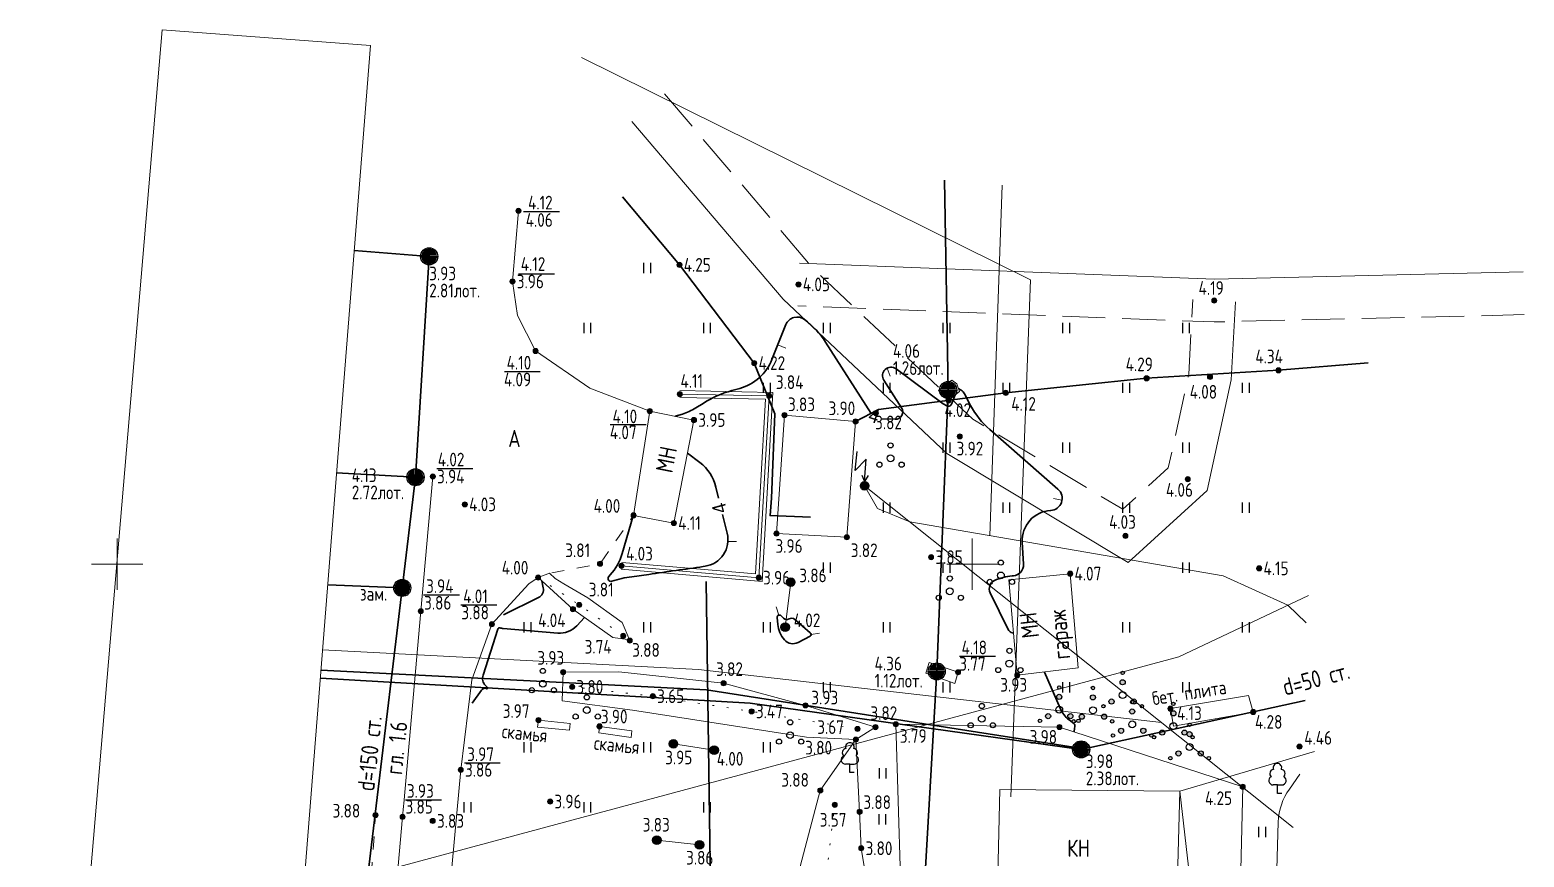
# Model space of a CAD drawing. Header units: metres. Extents: x 24337 to 25822, y 26642 to 34102.
# Drawn here: x 24533.5 to 24620.9, y 33332.9 to 33381.2 of the extents above; entities that cross this region are included whole.
import ezdxf

# ---------------------------------------------------------------- set-up
doc = ezdxf.new("R2010")
doc.units = ezdxf.units.M
for name, pattern in [('g5_01_5x1_5', [3, 1.5, -1.5]), ('g5_05x2', [7, 5, -2]), ('g5_366', [1.7, 0.2, -1.5])]:
    doc.linetypes.add(name, pattern=pattern)
for name, color, linetype in [('02_Сетка', 7, 'Continuous'), ('03_Здания и строения', 7, 'Continuous'), ('06_Инженерно-технические сооружения', 7, 'Continuous'), ('07_Объекты электропередачи', 7, 'Continuous'), ('10_Границы покрытий и угодий', 7, 'Continuous'), ('12_Рельеф', 7, 'Continuous'), ('13_Растительность', 7, 'Continuous'), ('14_Ограждения', 7, 'Continuous'), ('19_Горизонтали', 7, 'Continuous'), ('30_Канализация', 7, 'Continuous'), ('31_Водопровод', 7, 'Continuous'), ('32_Теплосеть', 7, 'Continuous'), ('33_Газопровод', 7, 'Continuous'), ('35_Телефон', 7, 'Continuous'), ('37_Кабель низкого напряжения', 7, 'Continuous'), ('38_Кабели высокого напряжения', 7, 'Continuous'), ('44_Крышки колодцев', 7, 'Continuous'), ('45_Номера колодцев', 7, 'Continuous'), ('61_Отметки высоты поверхности', 7, 'Continuous')]:
    doc.layers.add(name, color=color, linetype=linetype)
doc.styles.add('LIKE11', font='bm431.shx')
doc.styles.add('LIKE36', font='pragmai.shx')
doc.styles.add('Line_GUGK', font='', dxfattribs={"height": 1})
doc.styles.get("Standard").update_dxf_attribs({"font": 'GOST_0.TTF', "height": 2})
doc.styles.get('Line_GUGK').set_extended_font_data('Bm431', italic=True)
doc.linetypes.add('g5_084a', pattern='A,0.001,[18,GUGK_2005.shx,S=5,R=180.000005,X=0,Y=0],1,[18,GUGK_2005.shx,S=12,R=180.000005,X=0,Y=0],1', length=2.001)
doc.linetypes.add('g5_119_1', pattern='A,8,-2,[31,GUGK_2005.shx,S=0.2,R=0,X=0,Y=0],0.7,[31,GUGK_2005.shx,S=0.16,R=0,X=0,Y=0],6.6,[31,GUGK_2005.shx,S=0.16,R=180.000005,X=0,Y=0],0.7,[31,GUGK_2005.shx,S=0.2,R=180.000005,X=0,Y=0],-2', length=20)
doc.linetypes.add('g5_119_3', pattern='A,8,-2,[31,GUGK_2005.shx,S=0.2,R=0,X=0,Y=0],8,[31,GUGK_2005.shx,S=0.2,R=180.000005,X=0,Y=0],-2', length=20)
doc.linetypes.add('g5_121_g', pattern='A,8,-0.6,["Г",Line_GUGK,S=2,R=0,X=0,Y=-1],-2.3,24', length=34.9)
doc.linetypes.add('g5_122_g', pattern='A,2,-2,3,-0.6,["Г",Line_GUGK,S=2,R=0,X=0,Y=-1],-2.8,3,-2,8,-2,8,-2,6', length=41.4)
doc.linetypes.add('g5_122_k', pattern='A,2,-2,3,-0.6,["К",Line_GUGK,S=2,R=0,X=0,Y=-1],-3,3,-2,8,-2,8,-2,6', length=41.6)
doc.linetypes.add('g5_122_t', pattern='A,2,-2,3,-0.6,["Т",Line_GUGK,S=2,R=0,X=0,Y=-1],-2.8,3,-2,8,-2,8,-2,6', length=41.4)
doc.linetypes.add('g5_122_v', pattern='A,2,-2,3,-0.6,["В",Line_GUGK,S=2,R=0,X=0,Y=-1],-2.8,3,-2,8,-2,8,-2,6', length=41.4)
doc.linetypes.add('g5_133_t', pattern='A,4,[27,GUGK_2005.shx,S=0.8,R=0,X=0,Y=0],4,-2', length=10)
doc.linetypes.add('g5_472', pattern='A,0,-8,[25,GUGK_2005.shx,S=0.8,R=0,X=0,Y=-0.4],0', length=8)
doc.linetypes.add('g5_476_3', pattern='A,2.5,[30,GUGK_2005.shx,S=2,R=0,X=0,Y=0],5,[30,GUGK_2005.shx,S=2,R=180.000005,X=0,Y=0],2.5', length=10)

# ---------------------------------------------------------------- blocks, each defined once
blk = doc.blocks.new('g5_329_6')
at = {"color": 0, "linetype": 'ByBlock', "lineweight": 15}
blk.add_line((0, 0), (1, 0), dxfattribs=at)
blk = doc.blocks.new('g5_401')
at = {"color": 0, "flags": 128}
for points in [[(-0.4, 0), (-0.4, 1.2)], [(0.4, 0), (0.4, 1.2)]]:
    blk.add_lwpolyline(points, dxfattribs=at)
blk = doc.blocks.new('g5_330')
at = {"linetype": 'ByBlock'}
blk.add_hatch(color=0, dxfattribs=at).paths.add_polyline_path([(-0.3, 0, 1), (0.3, 0, 1)])
at = {"color": 0, "linetype": 'ByBlock', "lineweight": -2}
blk.add_circle((0, 0), 0.3, dxfattribs=at)
at = {"color": 0, "linetype": 'ByBlock', "lineweight": 15, "flags": 12}
for tag, p in [('number', (-7.62, -0.8)), ('z', (0.5, -0.8))]:
    blk.add_attdef(tag, p, '', height=1.6, dxfattribs=at)
blk = doc.blocks.new('g5_311_2')
h = blk.add_hatch(color=0)
edge = h.paths.add_edge_path()
edge.add_arc((0, 0), 0.5, 0, 360)
at = {"color": 0}
blk.add_circle((0, 0), 0.5, dxfattribs=at)
at = {"style": 'LIKE11', "flags": 8}
for tag, p in [('Номер', (0, 1.7)), ('Отметка кольца люка', (0, -2.8)), ('Отметка земли (возле него)', (0, -4.8)), ('Верх прокладки', (0, -6.8)), ('Низ прокладки', (0, -8.8))]:
    blk.add_attdef(tag, p, '', height=1.6, dxfattribs=at)
blk = doc.blocks.new('g5_117kb')
h = blk.add_hatch(color=255)
h.paths.add_polyline_path([(0.07, 0.07), (0.92, 0.07, 0.367426), (0.07, 0.92)])
h.paths.add_polyline_path([(-0.08, 0.92, 0.367426), (-0.92, 0.07), (-0.08, 0.07)])
h.paths.add_polyline_path([(-0.08, -0.08), (-0.92, -0.08, 0.367426), (-0.08, -0.92)])
h.paths.add_polyline_path([(0.07, -0.92, 0.367426), (0.92, -0.08), (0.07, -0.08)])
at = {"color": 0, "flags": 128}
for points in [[(-1, 0), (1, 0)], [(0, 1), (0, -1)]]:
    blk.add_lwpolyline(points, dxfattribs=at)
at = {"color": 0}
blk.add_circle((0, 0), 1, dxfattribs=at)
at = {"style": 'LIKE11', "flags": 8}
for tag, p in [('Номер', (0, 1.7)), ('Отметка кольца люка', (0, -2.8)), ('Отметка земли (возле него)', (0, -4.8)), ('Верх прокладки', (0, -6.8)), ('Низ прокладки', (0, -8.8))]:
    blk.add_attdef(tag, p, '', height=1.6, dxfattribs=at)
blk = doc.blocks.new('g5_388_1')
at = {"color": 0, "flags": 128}
blk.add_lwpolyline([(0, 0.99), (0.51, 0.99, 0.798042), (0.73, 1.95, 0.636328), (0.46, 2.81, 0.533064), (0, 3.5, 0.533064), (-0.46, 2.81, 0.636328), (-0.73, 1.95, 0.798042), (-0.51, 0.99)], format="xyb", dxfattribs=at)
for points in [[(0, 0.99), (-0.51, 0.99)], [(0.5, 0), (0, 0), (0, 0.99)]]:
    blk.add_lwpolyline(points, dxfattribs=at)
at = {"style": 'LIKE11', "flags": 8}
for tag, p in [('Описание', (-14.19, 0.84)), ('Метрические данные', (1.49, 0.46))]:
    blk.add_attdef(tag, p, '', height=2, dxfattribs=at)
blk = doc.blocks.new('g5_394')
at = {"color": 0}
for centre, radius in [((0, 1.5), 0.3), ((0, 0), 0.4), ((-1.3, -0.75), 0.3), ((1.3, -0.75), 0.3)]:
    blk.add_circle(centre, radius, dxfattribs=at)
blk = doc.blocks.new('g5_109b')
h = blk.add_hatch(color=0)
edge = h.paths.add_edge_path()
edge.add_arc((0, 0), 0.5, 0, 360)
at = {"color": 0, "flags": 128}
for points in [[(0, 0.5), (0.16, 3.13), (-1.1, 1.78), (-0.86, 4.01)], [(-0.33, 1.25), (0, 0.5)], [(0.42, 1.21), (0, 0.5)]]:
    blk.add_lwpolyline(points, dxfattribs=at)
at = {"color": 0}
blk.add_circle((0, 0), 0.5, dxfattribs=at)
blk = doc.blocks.new('g5_118')
h = blk.add_hatch(color=255)
edge = h.paths.add_edge_path()
edge.add_arc((0, 0), 0.925, 0, 360)
at = {"color": 0}
blk.add_circle((0, 0), 1, dxfattribs=at)
at = {"style": 'LIKE11', "flags": 8}
for tag, p, height in [('Номер', (0, 1.7), 1.6), ('Текст', (1.17, -0.66), 2), ('Отметка кольца люка', (0, -2.8), 1.6), ('Отметка земли (возле него)', (0, -4.8), 1.6), ('Верх прокладки', (0, -6.8), 1.6), ('Низ прокладки', (0, -8.8), 1.6)]:
    blk.add_attdef(tag, p, '', height=height, dxfattribs=at)
blk = doc.blocks.new('g5_117t')
h = blk.add_hatch(color=255)
h.paths.add_polyline_path([(-0.08, -0.08), (-0.92, -0.08, 0.367426), (-0.08, -0.92)])
h.paths.add_polyline_path([(0.07, -0.92, 0.367426), (0.92, -0.08), (0.07, -0.08)])
h.paths.add_polyline_path([(0.92, 0.07, 0.921954), (-0.92, 0.07)])
at = {"color": 0, "flags": 128}
for points in [[(-1, 0), (1, 0)], [(0, -1), (0, 0)]]:
    blk.add_lwpolyline(points, dxfattribs=at)
at = {"color": 0}
blk.add_circle((0, 0), 1, dxfattribs=at)
at = {"style": 'LIKE11', "flags": 8}
for tag, p in [('Номер', (0, 1.7)), ('Отметка кольца люка', (0, -2.8)), ('Отметка земли (возле него)', (0, -4.8)), ('Верх прокладки', (0, -6.8)), ('Низ прокладки', (0, -8.8))]:
    blk.add_attdef(tag, p, '', height=1.6, dxfattribs=at)
blk = doc.blocks.new('g5_395_2')
h = blk.add_hatch(color=0)
h.paths.add_polyline_path([(-1.6, -0.75, 1), (-1, -0.75, 1)])
h.paths.add_polyline_path([(-2.05, -1.3, 1), (-2.45, -1.3, 1)])
h.paths.add_polyline_path([(1.6, -0.75, 1), (1, -0.75, 1)])
h.paths.add_polyline_path([(2.05, -1.3, 1), (2.45, -1.3, 1)])
h.paths.add_polyline_path([(0.3, 1.5, 1), (-0.3, 1.5, 1)])
h.paths.add_polyline_path([(0.2, 2.6, 1), (-0.2, 2.6, 1)])
at = {"color": 0}
for centre, radius in [((0, 1.5), 0.3), ((0, 2.6), 0.2), ((0, 0), 0.4), ((-2.25, -1.3), 0.2), ((-1.3, -0.75), 0.3), ((1.3, -0.75), 0.3), ((2.25, -1.3), 0.2)]:
    blk.add_circle(centre, radius, dxfattribs=at)
blk = doc.blocks.new('g5_012')
at = {"color": 92, "linetype": 'ByBlock', "lineweight": -2}
for p, q in [((0, -3), (0, 3)), ((-3, 0), (3, 0))]:
    blk.add_line(p, q, dxfattribs=at)

msp = doc.modelspace()

# ---------------------------------------------------------------- linework, layer by layer
at = {"layer": '03_Здания и строения', "color": 7, "linetype": 'Continuous', "lineweight": 20, "ltscale": 0.5, "flags": 128}
for points in [[(24534.351, 33300.259), (24541.233, 33381.21), (24553.415, 33380.294), (24546.989, 33299.245)], [(24569.741, 33358.942), (24568.797, 33352.85), (24571.158, 33352.401), (24572.328, 33358.42), (24569.741, 33358.942)], [(24591.227, 33343.504), (24594.786, 33343.935), (24594.324, 33349.443), (24590.73, 33349.074), (24591.227, 33343.504)], [(24590.208, 33336.835), (24589.993, 33327.639), (24600.48, 33327.393), (24600.726, 33336.742), (24590.208, 33336.835)]]:
    msp.add_lwpolyline(points, dxfattribs=at)
at = {"layer": '06_Инженерно-технические сооружения', "color": 7, "linetype": 'Continuous', "lineweight": 20, "ltscale": 0.5, "flags": 128}
for points in [[(24577.661, 33346.318), (24577.984, 33348.941)], [(24600.181, 33341.558), (24600.354, 33340.535), (24605.021, 33341.361), (24604.751, 33342.319), (24600.181, 33341.558)], [(24563.24, 33340.891), (24563.173, 33340.468), (24565.056, 33340.294), (24565.091, 33340.683), (24563.24, 33340.891)], [(24566.806, 33340.524), (24568.698, 33340.271), (24568.648, 33339.871), (24566.763, 33340.141), (24566.806, 33340.524)], [(24571.123, 33339.501), (24573.505, 33339.138)], [(24570.158, 33333.868), (24572.655, 33333.607)]]:
    msp.add_lwpolyline(points, dxfattribs=at)
at = {"layer": '10_Границы покрытий и угодий', "color": 7, "linetype": 'g5_05x2', "lineweight": 20, "ltscale": 0.5, "flags": 128}
for points in [[(24570.602, 33377.481), (24579.349, 33367.206), (24588.625, 33358.464), (24597.396, 33353.202), (24600.058, 33355.62), (24601.254, 33361.107), (24601.498, 33365.469)], [(24620.86, 33364.574), (24602.737, 33364.148), (24578.394, 33365.094)]]:
    msp.add_lwpolyline(points, dxfattribs=at)
at = {"layer": '10_Границы покрытий и угодий', "color": 7, "linetype": 'Continuous', "lineweight": 20, "ltscale": 0.5, "flags": 128}
for points in [[(24568.698, 33375.86), (24577.535, 33365.48), (24587.107, 33356.46), (24597.702, 33350.102), (24602.33, 33354.307), (24603.739, 33360.769), (24603.994, 33365.329)], [(24562.067, 33370.639), (24561.718, 33366.513), (24562.015, 33364.517), (24563.071, 33362.453), (24566.23, 33360.277), (24569.741, 33358.942)], [(24620.801, 33367.074), (24602.756, 33366.65), (24578.491, 33367.592)], [(24557.06, 33355.119), (24556.353, 33347.252), (24555.363, 33336.017), (24555.35, 33335.869), (24555.294, 33335.231), (24554.186, 33322.685), (24553.809, 33318.411), (24553.139, 33310.67), (24553.137, 33310.487), (24551.71, 33294.27), (24550.525, 33287.689), (24549.981, 33286.83), (24548.294, 33284.979), (24546.644, 33283.904), (24539.497, 33279.934), (24524.213, 33271.514), (24523.145, 33270.92), (24522.243, 33270.45)], [(24577.355, 33322.961), (24573.212, 33323.594), (24567.497, 33325.083), (24563.233, 33326.237), (24560.384, 33327.596), (24558.932, 33329.347), (24558.094, 33331.432), (24558.69, 33337.982), (24559.342, 33343.233), (24560.518, 33346.489), (24562.669, 33348.849)]]:
    msp.add_lwpolyline(points, dxfattribs=at)
at = {"layer": '10_Границы покрытий и угодий', "color": 7, "linetype": 'g5_01_5x1_5', "lineweight": 20, "ltscale": 0.5, "flags": 128}
for points in [[(24562.669, 33348.849), (24563.214, 33349.218), (24563.889, 33349.466), (24566.835, 33350.022), (24568.797, 33352.85)], [(24552.857, 33322.855), (24553.712, 33335.341)]]:
    msp.add_lwpolyline(points, dxfattribs=at)
at = {"layer": '12_Рельеф', "color": 7, "linetype": 'g5_084a', "lineweight": 20, "ltscale": 0.5, "flags": 128}
for points in [[(24568.571, 33345.532), (24568.434, 33345.59), (24567.584, 33345.707), (24565.254, 33347.371), (24563.214, 33349.218), (24563.889, 33349.466), (24564.217, 33349.152), (24564.713, 33348.85), (24566.113, 33348.04), (24568.121, 33346.588), (24568.571, 33345.532)], [(24581.796, 33339.748), (24578.911, 33339.894), (24568.726, 33341.462), (24564.622, 33342.019), (24564.676, 33343.69), (24567.934, 33343.705), (24574.063, 33343.042), (24578.844, 33341.748), (24582.937, 33340.479), (24581.796, 33339.748)], [(24579.715, 33336.779), (24581.796, 33339.748), (24582.013, 33335.536), (24582.109, 33333.401), (24583.595, 33324.38), (24579.754, 33322.322), (24578.187, 33325.554), (24578.146, 33330.862), (24579.715, 33336.779)]]:
    msp.add_lwpolyline(points, dxfattribs=at)
at = {"layer": '12_Рельеф', "color": 7, "linetype": 'g5_366', "lineweight": 20, "ltscale": 0.5, "flags": 128}
for points in [[(24563.214, 33349.218), (24565.623, 33347.616), (24568.196, 33345.809)], [(24581.891, 33340.372), (24575.699, 33341.397), (24569.925, 33342.285), (24565.204, 33342.827)], [(24579.648, 33323.41), (24580.121, 33332.289), (24580.556, 33335.942)]]:
    msp.add_lwpolyline(points, dxfattribs=at)
at = {"layer": '14_Ограждения', "color": 7, "linetype": 'Continuous', "lineweight": 20, "ltscale": 0.5, "flags": 128}
for points in [[(24568.072, 33349.701), (24576.305, 33348.991), (24576.943, 33360.027), (24571.501, 33360.134)], [(24568.106, 33350.099), (24575.929, 33349.425), (24576.519, 33359.635), (24571.493, 33359.734)]]:
    msp.add_lwpolyline(points, dxfattribs=at)
at = {"layer": '14_Ограждения', "color": 7, "linetype": 'g5_472', "lineweight": 20, "ltscale": 0.5, "flags": 128}
msp.add_lwpolyline([(24568.089, 33349.9), (24576.117, 33349.208), (24576.731, 33359.831), (24571.497, 33359.934)], dxfattribs=at)
at = {"layer": '14_Ограждения', "color": 7, "linetype": 'g5_476_3', "lineweight": 20, "ltscale": 0.5, "flags": 128}
for points in [[(24577.145, 33351.787), (24581.268, 33351.568), (24581.78, 33358.34), (24577.619, 33358.71), (24577.145, 33351.787)], [(24584.13, 33340.646), (24584.683, 33322.727), (24602.128, 33322.595), (24604.116, 33324.868), (24604.407, 33336.992), (24593.691, 33340.482), (24584.13, 33340.646)]]:
    msp.add_lwpolyline(points, dxfattribs=at)
at = {"layer": '19_Горизонтали', "color": 32, "linetype": 'Continuous', "lineweight": 30, "ltscale": 0.5, "elevation": 4, "flags": 128}
for points in [[(24571.238, 33358.64), (24571.653, 33358.767, 0.067084), (24572.435, 33359.126), (24572.856, 33359.393, -0.073741), (24574.543, 33360.141), (24575.002, 33360.267, 0.233789), (24576.885, 33361.95), (24577.706, 33363.994, -0.492111), (24578.787, 33364.297), (24578.787, 33364.297, -0.09072), (24580.02, 33362.972), (24582.681, 33358.805)], [(24583.258, 33358.479), (24584.084, 33358.46, 0.601557), (24584.463, 33359.136), (24583.43, 33360.74, -0.834489), (24584.144, 33361.408), (24586.902, 33359.361, 0.107065), (24587.175, 33359.237), (24587.175, 33359.237, 0.364323), (24587.382, 33359.347), (24587.601, 33359.886)], [(24591.008, 33345.96), (24590.88, 33346.011, -0.187367), (24590.693, 33346.184), (24589.644, 33348.331, -0.422666), (24589.9, 33349.044), (24589.9, 33349.044, -0.085149), (24590.935, 33349.315), (24591.008, 33349.321, 0.404824), (24591.589, 33349.989), (24591.519, 33351.29, -0.415036), (24593.178, 33353.133), (24593.178, 33353.133, 0.67432), (24593.609, 33354.377), (24589.618, 33357.86, -0.092248), (24588.5, 33359.273), (24588.144, 33359.947, 0.144057), (24587.939, 33360.159), (24587.805, 33360.234)], [(24571.953, 33356.489), (24572.674, 33355.937, -0.170862), (24573.612, 33354.501), (24573.768, 33353.863)], [(24574.002, 33352.908), (24574.272, 33351.803, -0.441484), (24572.98, 33349.879), (24572.867, 33349.862, -0.002494), (24569.687, 33349.404), (24568.695, 33349.266, 0.041592), (24567.52, 33349.002), (24567.52, 33349.002, -0.762219), (24567.346, 33349.271), (24567.433, 33349.369, 0.111511), (24568.13, 33350.621), (24568.777, 33352.821)], [(24561.198, 33347.04), (24563.239, 33348.044, 0.346774), (24563.517, 33348.625), (24563.427, 33349.026)], [(24559.356, 33341.883), (24559.901, 33342.639, -0.355225), (24560.212, 33342.723), (24560.212, 33342.723, 0.827304), (24560.256, 33342.786), (24560.142, 33342.903, -0.2783), (24559.996, 33343.521), (24560.855, 33346.195, -0.379114), (24560.983, 33346.271), (24560.983, 33346.271, 0.026306), (24561.18, 33346.244), (24564.365, 33345.975, 0.228728), (24565.481, 33346.402), (24565.936, 33346.884)], [(24594.548, 33340.203), (24594.577, 33340.417, 0.000004), (24594.597, 33340.561), (24594.597, 33340.561, 0.267593), (24594.549, 33340.678), (24594.258, 33340.903, -0.12647), (24593.735, 33341.577), (24592.816, 33343.696)]]:
    msp.add_lwpolyline(points, format="xyb", dxfattribs=at)
msp.add_lwpolyline([(24577.885, 33346.795, -0.326651), (24578.222, 33346.767), (24579.117, 33345.992, -0.188357), (24579.174, 33345.885), (24579.174, 33345.885, -0.311381), (24579.123, 33345.791), (24578.413, 33345.425, -0.345777), (24577.615, 33345.578), (24577.615, 33345.578, -0.15516), (24577.226, 33346.482), (24577.187, 33346.875, -0.716249), (24577.426, 33346.983), (24577.563, 33346.838, 0.355265), (24577.885, 33346.795)], format="xyb", close=True, dxfattribs=at)
at = {"layer": '19_Горизонтали', "color": 32, "linetype": 'Continuous', "lineweight": 20, "ltscale": 0.5, "elevation": 4.5, "flags": 128}
msp.add_lwpolyline([(24605.267, 33322.586), (24605.249, 33322.575, -0.694849), (24605.237, 33322.583), (24605.389, 33323.096, 0.041794), (24605.613, 33324.182), (24605.745, 33325.274, -0.127312), (24605.988, 33325.893), (24605.988, 33325.893, 0.148189), (24606.203, 33326.515), (24606.249, 33327.722, 0.001813), (24606.356, 33330.823), (24606.484, 33334.934, -0.148872), (24607.136, 33336.858), (24607.755, 33337.721)], format="xyb", dxfattribs=at)
at = {"layer": '30_Канализация', "color": 12, "linetype": 'g5_122_k', "lineweight": 30, "ltscale": 0.5, "flags": 128}
for points in [[(24511.837, 33258.836), (24519.728, 33270.588), (24530.377, 33275.4), (24553.582, 33286.931), (24558.814, 33297.681), (24559.743, 33304.324), (24561.903, 33317.96), (24571.643, 33317.465), (24578.023, 33315.637), (24585.813, 33331.244), (24586.52, 33343.734), (24587.191, 33360.171), (24586.982, 33372.426)], [(24550.415, 33267.601), (24553.682, 33283.178), (24553.582, 33286.931), (24549.393, 33291.753), (24550.9, 33304.27), (24552.173, 33317.017), (24552.996, 33329.535), (24556.046, 33355.075), (24556.848, 33367.981), (24552.467, 33368.329)], [(24551.436, 33355.334), (24556.046, 33355.075)], [(24550.917, 33348.788), (24555.274, 33348.609)]]:
    msp.add_lwpolyline(points, dxfattribs=at)
at = {"layer": '30_Канализация', "color": 7, "linetype": 'Continuous', "lineweight": 20, "ltscale": 0.5, "flags": 128}
for points in [[(24586.62, 33360.14), (24587.412, 33360.756), (24587.704, 33360.535), (24587.853, 33360.09), (24587.211, 33359.571), (24586.62, 33360.14)], [(24585.881, 33343.626), (24586.076, 33344.257), (24587.768, 33343.684), (24587.572, 33343.032), (24585.881, 33343.626)]]:
    msp.add_lwpolyline(points, dxfattribs=at)
at = {"layer": '31_Водопровод', "color": 94, "linetype": 'g5_122_v', "lineweight": 30, "ltscale": 0.5, "flags": 128}
for points in [[(24550.522, 33343.802), (24573.057, 33342.661), (24595.145, 33339.216)], [(24594.964, 33339.177), (24608.058, 33342.038)]]:
    msp.add_lwpolyline(points, dxfattribs=at)
at = {"layer": '32_Теплосеть', "color": 5, "linetype": 'g5_122_t', "lineweight": 30, "ltscale": 0.5, "flags": 128}
msp.add_lwpolyline([(24550.485, 33343.333), (24575.62, 33341.872), (24594.964, 33339.177)], dxfattribs=at)
at = {"layer": '33_Газопровод', "color": 132, "linetype": 'g5_121_g', "lineweight": 30, "ltscale": 0.5, "flags": 128}
for points in [[(24568.143, 33371.449), (24571.479, 33367.482), (24575.854, 33361.748), (24577.054, 33358.781), (24576.86, 33353.86), (24576.774, 33352.832), (24579.131, 33352.737)], [(24611.736, 33361.755), (24606.498, 33361.323), (24598.793, 33360.856), (24590.565, 33360.006), (24583.122, 33359.033), (24581.78, 33358.34)]]:
    msp.add_lwpolyline(points, dxfattribs=at)
at = {"layer": '33_Газопровод', "color": 132, "linetype": 'g5_122_g', "lineweight": 30, "ltscale": 0.5, "flags": 128}
msp.add_lwpolyline([(24573.038, 33348.992), (24573.528, 33314.556), (24592.025, 33292.56)], dxfattribs=at)
at = {"layer": '35_Телефон', "color": 6, "linetype": 'g5_133_t', "lineweight": 20, "ltscale": 0.5, "flags": 128}
msp.add_lwpolyline([(24548.461, 33330.546), (24600.681, 33344.592), (24608.245, 33348.158)], dxfattribs=at)
at = {"layer": '37_Кабель низкого напряжения', "color": 1, "linetype": 'g5_119_3', "lineweight": 20, "ltscale": 0.5, "flags": 128}
for points in [[(24565.755, 33379.604), (24592.011, 33366.616), (24590.847, 33336.407)], [(24582.306, 33354.573), (24607.363, 33334.62)], [(24550.616, 33344.991), (24572.597, 33343.848), (24599.664, 33340.751)], [(24608.602, 33339.059), (24600.726, 33336.742), (24603.88, 33309.186), (24604.981, 33307.844)]]:
    msp.add_lwpolyline(points, dxfattribs=at)
at = {"layer": '38_Кабели высокого напряжения', "color": 1, "linetype": 'g5_119_1', "lineweight": 20, "ltscale": 0.5, "flags": 128}
for points in [[(24590.355, 33372.134), (24589.625, 33351.661)], [(24582.306, 33354.573), (24583.051, 33353.248), (24584.951, 33352.467), (24603.267, 33349.311), (24607.052, 33347.595), (24608.127, 33346.564)]]:
    msp.add_lwpolyline(points, dxfattribs=at)
at = {"layer": '61_Отметки высоты поверхности', "flags": 128}
for points in [[(24562.36, 33370.592), (24564.459, 33370.592)], [(24562.067, 33366.955), (24564.165, 33366.955)], [(24561.244, 33361.248), (24563.343, 33361.248)], [(24567.428, 33358.149), (24569.527, 33358.149)], [(24557.296, 33355.594), (24559.394, 33355.594)], [(24556.517, 33348.211), (24558.616, 33348.211)], [(24558.7, 33347.623), (24560.799, 33347.623)], [(24587.853, 33344.62), (24589.952, 33344.62)], [(24558.903, 33338.398), (24561.001, 33338.398)], [(24555.462, 33336.227), (24557.561, 33336.227)]]:
    msp.add_lwpolyline(points, dxfattribs=at)

# ---------------------------------------------------------------- block references
at = {"layer": '02_Сетка', "color": 92, "linetype": 'Continuous', "lineweight": 15, "ltscale": 0.5, "xscale": 0.5, "yscale": 0.5}
for p in [(24538.601, 33350), (24588.601, 33350)]:
    msp.add_blockref('g5_012', p, dxfattribs=at)
at = {"layer": '06_Инженерно-технические сооружения', "color": 7, "linetype": 'Continuous', "lineweight": 20, "xscale": 0.5, "yscale": 0.5, "zscale": 0.5}
for p in [(24577.984, 33348.941, 3.865), (24577.661, 33346.318, 4.022), (24571.123, 33339.501, 3.946), (24573.505, 33339.138, 3.997), (24570.158, 33333.868, 3.833), (24572.655, 33333.607, 3.863)]:
    msp.add_blockref('g5_311_2', p, dxfattribs=at)
at = {"layer": '07_Объекты электропередачи', "color": 7, "linetype": 'Continuous', "lineweight": 20, "xscale": 0.5, "yscale": 0.5, "zscale": 0.5}
msp.add_blockref('g5_109b', (24582.306, 33354.573, 3.855), dxfattribs=at)
at = {"layer": '13_Растительность', "color": 92, "linetype": 'Continuous', "lineweight": 20, "ltscale": 0.5, "xscale": 0.5, "yscale": 0.5}
for p in [(24569.601, 33367), (24566.101, 33363.5), (24573.101, 33363.5), (24580.101, 33363.5), (24587.101, 33363.5), (24594.101, 33363.5), (24601.101, 33363.5), (24576.601, 33360), (24583.601, 33360), (24590.601, 33360), (24597.601, 33360), (24604.601, 33360), (24587.101, 33356.5), (24594.101, 33356.5), (24601.101, 33356.5), (24583.601, 33353), (24590.601, 33353), (24597.601, 33353), (24604.601, 33353), (24580.101, 33349.5), (24587.101, 33349.5), (24601.101, 33349.5), (24562.601, 33346), (24569.601, 33346), (24576.601, 33346), (24583.601, 33346), (24597.601, 33346), (24604.601, 33346), (24580.101, 33342.5), (24587.101, 33342.5), (24594.101, 33342.5), (24601.101, 33342.5), (24562.601, 33339), (24569.601, 33339), (24576.601, 33339), (24559.101, 33335.5), (24566.101, 33335.5), (24573.101, 33335.5)]:
    msp.add_blockref('g5_401', p, dxfattribs=at)
at = {"layer": '13_Растительность', "color": 92, "linetype": 'Continuous', "lineweight": 20, "xscale": 0.5, "yscale": 0.5, "zscale": 0.5}
for name, p in [('g5_394', (24583.819, 33356.185, 3.797)), ('g5_394', (24590.271, 33349.339, 3.967)), ('g5_394', (24587.285, 33348.412, 3.856)), ('g5_394', (24590.767, 33344.186, 3.944)), ('g5_394', (24563.492, 33343.009, 3.902)), ('g5_395_2', (24597.389, 33342.347)), ('g5_394', (24566.061, 33341.47, 3.875)), ('g5_395_2', (24593.682, 33341.494)), ('g5_395_2', (24595.653, 33341.464)), ('g5_394', (24589.154, 33340.962, 3.882)), ('g5_395_2', (24597.948, 33340.64)), ('g5_395_2', (24600.354, 33340.535, 4.142)), ('g5_394', (24577.95, 33340.008, 3.919)), ('g5_395_2', (24601.302, 33339.316)), ('g5_388_1', (24581.441, 33337.82, 3.575)), ('g5_401', (24583.373, 33337.471)), ('g5_388_1', (24606.438, 33336.606, 4.483)), ('g5_401', (24583.35, 33334.798)), ('g5_401', (24605.552, 33334.051))]:
    msp.add_blockref(name, p, dxfattribs=at)
at = {"layer": '19_Горизонтали', "color": 32, "linetype": 'Continuous', "lineweight": 20}
for p, xscale, yscale, zscale, rotation in [((24577.229, 33362.806, 4), 0.5, 0.5, 0.5, 338.1057566711668), ((24583.629, 33361.455, 4), 0.5, 0.5, 0.5, 289.1884336091557), ((24593.84, 33353.735, 4), 0.4999999999999998, 0.4999999999999998, 0.4999999999999998, 167.7045580122878), ((24574.311, 33351.329, 4), 0.4999999999999998, 0.4999999999999998, 0.4999999999999998, 359.4684573759456), ((24577.286, 33347.02, 4), 0.5, 0.5, 0.5, 107.3356646557525), ((24579.172, 33345.892, 4), 0.5, 0.5, 0.5, 8.561177671747423)]:
    msp.add_blockref('g5_329_6', p, dxfattribs=dict(at, xscale=xscale, yscale=yscale, zscale=zscale, rotation=rotation))
at = {"layer": '44_Крышки колодцев', "color": 7, "linetype": 'Continuous', "lineweight": 20, "xscale": 0.5, "yscale": 0.5, "zscale": 0.5}
for name, p in [('g5_117kb', (24556.848, 33367.981, 3.93)), ('g5_117kb', (24587.191, 33360.171, 4.056)), ('g5_117kb', (24556.046, 33355.075, 4.127)), ('g5_118', (24555.274, 33348.609)), ('g5_117kb', (24586.52, 33343.734, 4.362)), ('g5_117t', (24594.964, 33339.177, 3.98))]:
    msp.add_blockref(name, p, dxfattribs=at)
at = {"layer": '61_Отметки высоты поверхности', "color": 7, "linetype": 'Continuous', "lineweight": 20, "xscale": 0.5, "yscale": 0.5, "zscale": 0.5}
for p in [(24562.067, 33370.639, 4.058), (24571.479, 33367.482, 4.249), (24561.718, 33366.513, 3.963), (24578.442, 33366.343, 4.048), (24602.746, 33365.399, 4.19), (24563.071, 33362.453, 4.093), (24575.854, 33361.748, 4.219), (24606.498, 33361.323, 4.337), (24598.793, 33360.856, 4.291), (24602.496, 33360.938, 4.085), (24571.497, 33359.934, 4.112), (24576.731, 33359.831, 3.839), (24587.211, 33359.571, 4.017), (24590.565, 33360.006, 4.125), (24569.741, 33358.942, 4.07), (24577.619, 33358.71, 3.826), (24582.967, 33358.827, 3.821), (24572.328, 33358.42, 3.949), (24581.78, 33358.34, 3.9), (24587.866, 33357.462, 3.919), (24557.06, 33355.119, 3.94), (24601.194, 33354.963, 4.064), (24558.935, 33353.491, 4.03), (24568.797, 33352.85, 4.002), (24571.158, 33352.401, 4.108), (24577.145, 33351.787, 3.962), (24581.268, 33351.568, 3.825), (24597.549, 33351.652, 4.03), (24566.835, 33350.022, 3.81), (24568.089, 33349.9, 4.029), (24586.189, 33350.408, 3.846), (24563.214, 33349.218, 3.995), (24576.117, 33349.208, 3.956), (24594.324, 33349.443, 4.066), (24605.373, 33349.753, 4.147), (24556.353, 33347.252, 3.857), (24565.254, 33347.371, 4.043), (24565.623, 33347.616, 3.814), (24560.518, 33346.489, 3.875), (24568.196, 33345.809, 3.744), (24568.571, 33345.532, 3.848), (24564.676, 33343.69, 3.934), (24587.768, 33343.684, 3.77), (24565.204, 33342.827, 3.8), (24574.063, 33343.042, 3.816), (24591.227, 33343.504, 3.929), (24569.925, 33342.285, 3.653), (24575.699, 33341.397, 3.466), (24578.844, 33341.748, 3.933), (24600.181, 33341.558, 4.134), (24605.021, 33341.361, 4.278), (24563.24, 33340.891, 3.968), (24566.806, 33340.524, 3.9), (24581.891, 33340.372, 3.669), (24582.937, 33340.479, 3.817), (24584.13, 33340.646, 3.792), (24593.691, 33340.482, 3.978), (24581.796, 33339.748, 3.798), (24607.729, 33339.339, 4.461), (24558.69, 33337.982, 3.859), (24579.715, 33336.779, 3.884), (24604.407, 33336.992, 4.253), (24563.918, 33336.131, 3.96), (24580.556, 33335.942, 3.573), (24553.712, 33335.341, 3.882), (24555.294, 33335.231, 3.848), (24557.053, 33334.997, 3.83), (24582.013, 33335.536, 3.88), (24582.109, 33333.401, 3.801)]:
    msp.add_blockref('g5_330', p, dxfattribs=at)

# ---------------------------------------------------------------- texts
at = {"layer": '03_Здания и строения', "color": 7, "linetype": 'Continuous', "lineweight": 15}
for s, rotation, p in [('МН', 78.77698, (24571.058, 33355.276)), ('гараж', 95.45698, (24594.334, 33344.481)), ('МН', 96.39274, (24592.511, 33345.735))]:
    msp.add_text(s, height=1, rotation=rotation, dxfattribs=at).set_placement(p)
msp.add_text('КН', height=1, dxfattribs=at).set_placement((24594.148, 33332.903))
at = {"layer": '06_Инженерно-технические сооружения', "color": 7, "linetype": 'Continuous', "lineweight": 15}
for s, rotation, p in [('бет. плита', 9.02819, (24599.184, 33341.745)), ('скамья', 354.10979, (24561.063, 33339.852)), ('скамья', 354.10979, (24566.447, 33339.165))]:
    msp.add_text(s, height=0.8, rotation=rotation, dxfattribs=at).set_placement(p)
at = {"layer": '10_Границы покрытий и угодий', "color": 7, "linetype": 'Continuous', "lineweight": 15}
msp.add_text('А', height=1, dxfattribs=at).set_placement((24561.467, 33356.84))
at = {"layer": '19_Горизонтали', "color": 32, "linetype": 'Continuous', "lineweight": 15, "style": 'LIKE36'}
for rotation, p in [(342.30209, (24582.459, 33358.374)), (105.21087, (24574.277, 33353.08))]:
    msp.add_text('4', height=0.8, rotation=rotation, dxfattribs=at).set_placement(p)
at = {"layer": '30_Канализация', "color": 12, "linetype": 'Continuous', "lineweight": 15}
for s, p in [('d=150 ст.', (24553.627, 33336.699)), ('гл. 1.6', (24555.26, 33337.662))]:
    msp.add_text(s, height=1, rotation=83.97632, dxfattribs=at).set_placement(p)
at = {"layer": '31_Водопровод', "color": 94, "linetype": 'Continuous', "lineweight": 15}
msp.add_text('d=50 ст.', height=1, rotation=14.79411, dxfattribs=at).set_placement((24606.887, 33342.307))
at = {"layer": '45_Номера колодцев', "color": 7, "linetype": 'Continuous', "lineweight": 15, "ltscale": 0.5}
for s, p in [('3.93', (24556.848, 33366.581)), ('2.81лот.', (24556.848, 33365.581)), ('4.06', (24583.962, 33362.054)), ('1.26лот.', (24583.962, 33361.054)), ('4.13', (24552.321, 33354.791)), ('2.72лот.', (24552.321, 33353.791)), ('зам.', (24552.802, 33347.868)), ('4.36', (24582.889, 33343.791)), ('1.12лот.', (24582.889, 33342.791)), ('3.98', (24595.234, 33338.083)), ('2.38лот.', (24595.234, 33337.083))]:
    msp.add_text(s, height=0.8, dxfattribs=at).set_placement(p)
at = {"layer": '61_Отметки высоты поверхности', "color": 7, "linetype": 'Continuous', "lineweight": 15, "ltscale": 0.5}
for s, p in [('4.12', (24562.629, 33370.721)), ('4.06', (24562.491, 33369.706)), ('4.12', (24562.201, 33367.133)), ('4.25', (24571.729, 33367.082)), ('3.96', (24561.968, 33366.113)), ('4.05', (24578.692, 33365.943)), ('4.19', (24601.829, 33365.732)), ('4.10', (24561.377, 33361.368)), ('4.22', (24576.104, 33361.348)), ('4.34', (24605.148, 33361.731)), ('4.29', (24597.567, 33361.273)), ('4.09', (24561.22, 33360.385)), ('4.11', (24571.539, 33360.3)), ('3.84', (24577.114, 33360.229)), ('4.08', (24601.308, 33359.666)), ('3.83', (24577.821, 33358.935)), ('4.12', (24590.879, 33358.96)), ('4.10', (24567.569, 33358.231)), ('3.95', (24572.578, 33358.02)), ('3.90', (24580.194, 33358.703)), ('3.82', (24582.916, 33357.878)), ('4.02', (24586.973, 33358.599)), ('4.07', (24567.41, 33357.3)), ('3.92', (24587.679, 33356.349)), ('4.02', (24557.351, 33355.71)), ('3.94', (24557.31, 33354.719)), ('4.06', (24599.918, 33353.937)), ('4.03', (24559.185, 33353.091)), ('4.00', (24566.463, 33353)), ('4.11', (24571.408, 33352.001)), ('4.03', (24596.594, 33352.062)), ('3.81', (24564.802, 33350.408)), ('4.03', (24568.357, 33350.212)), ('3.96', (24577.093, 33350.659)), ('3.82', (24581.494, 33350.409)), ('3.85', (24586.439, 33350.008)), ('4.00', (24561.088, 33349.393)), ('4.15', (24605.623, 33349.353)), ('3.94', (24556.667, 33348.316)), ('3.96', (24576.367, 33348.808)), ('3.86', (24578.484, 33348.941)), ('4.07', (24594.574, 33349.043)), ('4.01', (24558.835, 33347.721)), ('3.81', (24566.177, 33348.114)), ('3.86', (24556.548, 33347.343)), ('3.88', (24558.726, 33346.773)), ('4.04', (24563.218, 33346.32)), ('4.02', (24578.161, 33346.318)), ('3.74', (24565.934, 33344.774)), ('3.93', (24563.169, 33344.123)), ('3.88', (24568.714, 33344.586)), ('4.18', (24587.975, 33344.73)), ('3.82', (24573.619, 33343.468)), ('3.77', (24587.835, 33343.773)), ('3.80', (24565.454, 33342.427)), ('3.93', (24590.232, 33342.552)), ('3.65', (24570.175, 33341.885)), ('3.93', (24579.186, 33341.801)), ('3.97', (24561.145, 33341.018)), ('3.90', (24566.885, 33340.694)), ('3.47', (24575.949, 33340.997)), ('3.82', (24582.641, 33340.897)), ('4.13', (24600.567, 33340.895)), ('4.28', (24605.126, 33340.383)), ('3.67', (24579.535, 33340.081)), ('3.79', (24584.362, 33339.559)), ('3.98', (24591.95, 33339.51)), ('3.80', (24578.829, 33338.877)), ('4.46', (24608.007, 33339.454)), ('3.97', (24559.068, 33338.496)), ('3.95', (24570.643, 33338.304)), ('4.00', (24573.66, 33338.228)), ('3.86', (24558.94, 33337.582)), ('3.88', (24577.431, 33336.999)), ('3.93', (24555.545, 33336.348)), ('3.88', (24551.199, 33335.194)), ('3.85', (24555.462, 33335.426)), ('3.96', (24564.168, 33335.731)), ('3.88', (24582.229, 33335.694)), ('4.25', (24602.205, 33335.926)), ('3.83', (24557.303, 33334.597)), ('3.83', (24569.329, 33334.376)), ('3.57', (24579.678, 33334.665)), ('3.80', (24582.359, 33333.001)), ('3.86', (24571.866, 33332.448))]:
    msp.add_text(s, height=0.8, dxfattribs=at).set_placement(p)

doc.saveas('drawing.dxf')
